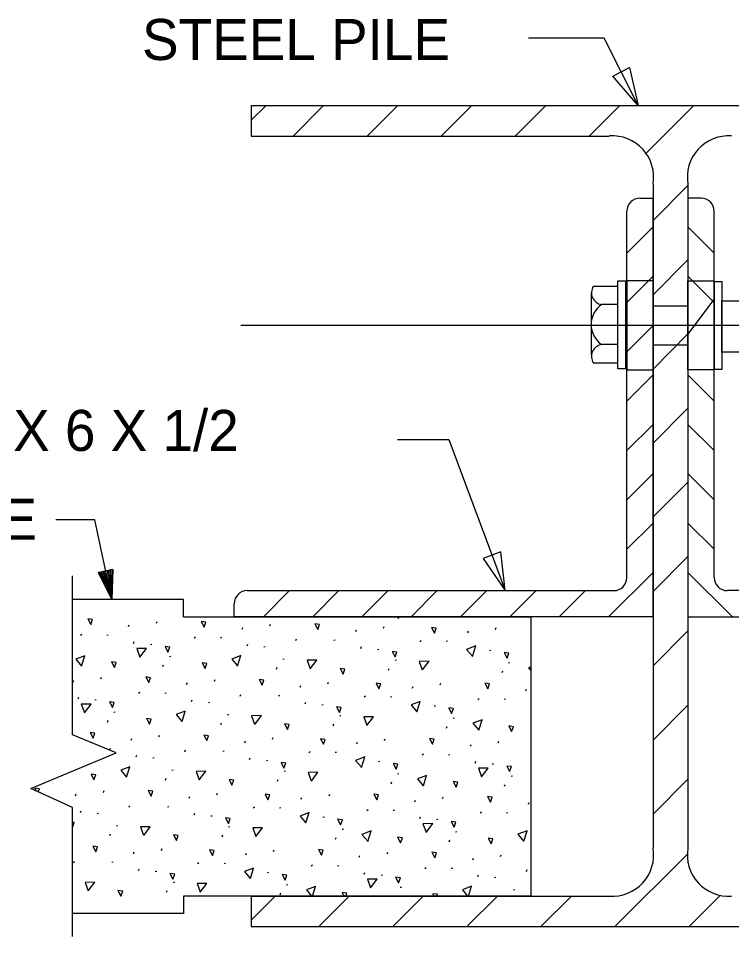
# Model space of a CAD drawing. Extents: x 0 to 71.1, y -3.6 to 56.6.
# Drawn here: x 5.1 to 9.44, y 5.33 to 10.92 of the extents above; entities that cross this region are included whole.
import ezdxf

# ---------------------------------------------------------------- set-up
doc = ezdxf.new("R2010")
doc.units = 0
for name, color, linetype in [('Arrowhead Terminators', 7, 'Continuous'), ('Dimension Lines', 7, 'Continuous'), ('Mis Center Lines', 7, 'Continuous'), ('Mis Object Lines', 7, 'Continuous'), ('Miscellaneous Lines', 7, 'Continuous'), ('Structural Steel Lines', 7, 'Continuous'), ('Sup Concrete Girder Lines', 7, 'Continuous'), ('Text', 7, 'Continuous')]:
    doc.layers.add(name, color=color, linetype=linetype)

msp = doc.modelspace()

# ---------------------------------------------------------------- linework, layer by layer
at = {"layer": 'Arrowhead Terminators'}
for points in [[(8.8752, 10.3935), (8.72, 10.5728), (8.8226, 10.6247)], [(8.0641, 7.4369), (8.0376, 7.6725), (7.9298, 7.6323)]]:
    msp.add_lwpolyline(points, close=True, dxfattribs=at)
msp.add_lwpolyline([(5.6294, 7.5571), (5.6376, 7.5589), (5.6663, 7.3835), (5.6464, 7.5608), (5.6554, 7.5627), (5.6663, 7.3835), (5.6639, 7.5645), (5.673, 7.5664), (5.6663, 7.3835), (5.5861, 7.5478), (5.5943, 7.5496), (5.6663, 7.3835), (5.6031, 7.5515), (5.6118, 7.5533), (5.6663, 7.3835), (5.6206, 7.5552), (5.673, 7.5664), (5.5861, 7.5478), (5.6663, 7.3835), (5.673, 7.5664)], dxfattribs=at)
at = {"layer": 'Dimension Lines'}
for p, q in [((7.4081, 8.3576), (7.7207, 8.3576)), ((7.7207, 8.3576), (8.0641, 7.4369)), ((5.4278, 6.558), (5.4278, 7.5271)), ((5.6935, 6.4482), (5.4278, 6.558)), ((5.1736, 6.2305), (5.6935, 6.4482)), ((5.4278, 6.1143), (5.1736, 6.2305)), ((5.4278, 5.3282), (5.4278, 6.1143))]:
    msp.add_line(p, q, dxfattribs=at)
for points in [[(8.8752, 10.3935), (8.6676, 10.8036), (8.2064, 10.8036)], [(5.6663, 7.3835), (5.5635, 7.8672), (5.3267, 7.8672)]]:
    msp.add_lwpolyline(points, dxfattribs=at)
at = {"layer": 'Mis Center Lines'}
msp.add_line((11.6219, 9.0529), (6.4525, 9.0529), dxfattribs=at)
at = {"layer": 'Mis Object Lines'}
for points in [[(6.1031, 7.2771), (6.1031, 7.3835), (5.4278, 7.3835)], [(6.1031, 5.5753), (6.1031, 5.469), (5.4278, 5.469)]]:
    msp.add_lwpolyline(points, dxfattribs=at)
at = {"layer": 'Miscellaneous Lines'}
msp.add_line((5.4278, 7.2771), (5.4278, 7.2771), dxfattribs=at)
at = {"layer": 'Structural Steel Lines'}
for p, q in [((6.5167, 10.3935), (11.6276, 10.3935)), ((6.5167, 10.3935), (6.5167, 10.2072)), ((6.5167, 10.3027), (6.6071, 10.3935)), ((6.7719, 10.2072), (6.9577, 10.3935)), ((7.2234, 10.2072), (7.4092, 10.3935)), ((7.6747, 10.2072), (7.8605, 10.3935)), ((8.1258, 10.2072), (8.3116, 10.3935)), ((8.5771, 10.2072), (8.7629, 10.3935)), ((8.9231, 10.102), (9.2142, 10.3935)), ((6.5167, 10.2072), (8.6991, 10.2072)), ((8.9657, 9.9143), (8.9657, 5.8682)), ((8.9657, 9.6921), (9.1786, 9.9056)), ((9.1783, 9.9143), (9.1783, 5.8682)), ((9.1786, 9.8984), (9.1786, 8.5923)), ((8.8859, 9.8287), (8.9657, 9.8287)), ((8.9657, 7.2771), (8.9657, 9.8287)), ((9.2583, 9.8287), (9.1786, 9.8287)), ((8.8062, 7.6652), (8.8062, 9.749)), ((9.3381, 7.6652), (9.3381, 9.749)), ((8.8062, 9.4941), (8.9657, 9.6538)), ((9.3381, 9.4941), (9.1786, 9.6538)), ((8.9657, 9.24), (9.1786, 9.4534)), ((8.8062, 9.193), (8.9657, 9.3527)), ((9.3381, 9.193), (9.1786, 9.3527)), ((8.7511, 9.1802), (8.6515, 9.1802)), ((9.1786, 8.9984), (9.3378, 9.2108)), ((8.8062, 8.8921), (8.9657, 9.0518)), ((9.1786, 9.0008), (8.9657, 8.7873)), ((8.7511, 8.9359), (8.6515, 8.9359)), ((8.8062, 8.5912), (8.9657, 8.7509)), ((9.3381, 8.5912), (9.1786, 8.7509)), ((9.1786, 8.5479), (8.9657, 8.3345)), ((8.8062, 8.2906), (8.9657, 8.4501)), ((9.3381, 8.2906), (9.1786, 8.4501)), ((8.8062, 7.99), (8.9657, 8.1497)), ((9.3381, 7.99), (9.1786, 8.1497)), ((9.1786, 8.0987), (8.9657, 7.8855)), ((8.8062, 7.6891), (8.9657, 7.8486)), ((9.3381, 7.6891), (9.1786, 7.8486)), ((8.8062, 7.5163), (8.8062, 7.6652)), ((8.9657, 7.2771), (8.9657, 7.6652)), ((8.9657, 7.4305), (9.1786, 7.644)), ((9.3381, 7.5163), (9.3381, 7.6652)), ((8.6948, 7.2771), (8.9657, 7.5477)), ((9.4495, 7.2771), (9.1786, 7.5477)), ((6.4925, 7.4369), (8.7259, 7.4369)), ((6.5908, 7.2771), (6.7501, 7.4369)), ((6.8912, 7.2771), (7.0504, 7.4369)), ((7.191, 7.2771), (7.3502, 7.4369)), ((7.4914, 7.2771), (7.6506, 7.4369)), ((7.792, 7.2771), (7.9517, 7.4369)), ((8.0931, 7.2771), (8.2526, 7.4369)), ((8.394, 7.2771), (8.5537, 7.4369)), ((11.6518, 7.4369), (9.4184, 7.4369)), ((6.4128, 7.2771), (6.4128, 7.3569)), ((8.9657, 7.2771), (6.4128, 7.2771)), ((9.1786, 7.2771), (11.7315, 7.2771)), ((8.9657, 6.9784), (9.1786, 7.1921)), ((8.9657, 6.5263), (9.1786, 6.7397)), ((8.9657, 6.074), (9.1786, 6.2873)), ((8.7336, 5.389), (9.1748, 5.831)), ((6.5167, 5.5753), (6.5167, 5.389)), ((6.5167, 5.5753), (8.6991, 5.5753)), ((6.5167, 5.4283), (6.6631, 5.5753)), ((6.9286, 5.389), (7.1145, 5.5753)), ((7.3794, 5.389), (7.5652, 5.5753)), ((7.831, 5.389), (8.0168, 5.5753)), ((8.282, 5.389), (8.4678, 5.5753)), ((9.1849, 5.389), (9.3752, 5.5798)), ((6.5167, 5.389), (11.6276, 5.389))]:
    msp.add_line(p, q, dxfattribs=at)
for points in [[(8.6012, 8.8251), (8.7511, 8.8251), (8.7511, 9.291), (8.6012, 9.291)], [(8.5882, 9.2493), (8.5882, 8.873)]]:
    msp.add_lwpolyline(points, dxfattribs=at)
for points in [[(8.7511, 9.3253), (8.798, 9.3253), (8.798, 8.789), (8.7511, 8.789)], [(8.9657, 9.3237), (8.8062, 9.3237), (8.8062, 8.782), (8.9657, 8.782)], [(9.1786, 9.3237), (9.3378, 9.3237), (9.3378, 8.782), (9.1786, 8.782)], [(9.3381, 9.321), (9.3848, 9.3208), (9.3848, 8.7844), (9.3378, 8.7844)], [(9.3843, 9.203), (9.4922, 9.2033), (9.4922, 8.8899), (9.3843, 8.8899)], [(8.9657, 9.1725), (9.1786, 9.1725), (9.1786, 8.9333), (8.9657, 8.9333)]]:
    msp.add_lwpolyline(points, close=True, dxfattribs=at)
for centre, radius, start, end in [((8.7185, 9.9574), 0.2506, 350.1307, 94.4168), ((9.4252, 9.9574), 0.2506, 85.5832, 189.8693), ((8.8859, 9.7489), 0.0798, 90, 180), ((9.2583, 9.7489), 0.0798, 0, 90), ((8.6633, 9.2522), 0.0731, 147.9342, 260.5247), ((8.7382, 9.0581), 0.1499, 125.4789, 234.5197), ((8.6633, 8.8639), 0.0731, 99.4739, 212.0644), ((8.7261, 7.5165), 0.0798, 270, 0), ((9.4182, 7.5165), 0.0798, 180, 270), ((6.4926, 7.3569), 0.0798, 90, 180), ((8.7185, 5.8253), 0.2506, 265.5832, 9.8693), ((9.4252, 5.8253), 0.2506, 170.1307, 274.4168)]:
    msp.add_arc(centre, radius, start, end, dxfattribs=at)
at = {"layer": 'Sup Concrete Girder Lines'}
for p, q in [((6.1031, 7.2771), (8.2202, 7.2771)), ((8.2202, 7.2771), (8.2202, 5.5753)), ((5.7695, 7.2172), (5.7736, 7.2279)), ((5.9388, 7.2377), (5.9429, 7.2483)), ((6.6307, 7.2225), (6.6348, 7.2332)), ((5.4843, 7.1693), (5.4761, 7.1627)), ((5.6454, 7.165), (5.6372, 7.1634)), ((6.4615, 7.2021), (6.4656, 7.2127)), ((7.1534, 7.1869), (7.1575, 7.1975)), ((7.3227, 7.2073), (7.3268, 7.218)), ((7.8369, 7.1802), (7.841, 7.1908)), ((8.0062, 7.2006), (8.0103, 7.2112)), ((5.7999, 7.1152), (5.804, 7.1258)), ((5.9099, 7.1088), (5.9018, 7.1072)), ((6.1762, 7.1541), (6.168, 7.1475)), ((6.3373, 7.1498), (6.3291, 7.1482)), ((6.4918, 7.1), (6.4959, 7.1106)), ((6.7885, 7.1318), (6.7926, 7.1424)), ((7.0292, 7.1347), (7.021, 7.1331)), ((7.5517, 7.1322), (7.5435, 7.1256)), ((7.7128, 7.128), (7.7046, 7.1263)), ((6.6019, 7.0937), (6.5937, 7.092)), ((7.1837, 7.0848), (7.1879, 7.0955)), ((7.2939, 7.0785), (7.2857, 7.0769)), ((7.9773, 7.0718), (7.9692, 7.0702)), ((6.0261, 7.0343), (6.018, 7.0326)), ((6.7181, 7.0191), (6.7099, 7.0174)), ((7.4016, 7.0123), (7.3934, 7.0107)), ((8.0935, 6.9972), (8.0854, 6.9955)), ((5.9785, 6.9742), (5.9826, 6.9848)), ((6.6704, 6.959), (6.6745, 6.9696)), ((7.354, 6.9522), (7.358, 6.9629)), ((8.0459, 6.9371), (8.0499, 6.9477)), ((5.4311, 6.8788), (5.4352, 6.8895)), ((5.6004, 6.8993), (5.6045, 6.9099)), ((6.2923, 6.8841), (6.2964, 6.8948)), ((6.1231, 6.8637), (6.1272, 6.8743)), ((6.8151, 6.8485), (6.8191, 6.8592)), ((6.9843, 6.869), (6.9884, 6.8796)), ((7.4985, 6.8418), (7.5027, 6.8524)), ((7.6678, 6.8622), (7.6719, 6.8729)), ((8.1905, 6.8266), (8.1946, 6.8372)), ((5.4615, 6.7768), (5.4656, 6.7874)), ((5.8378, 6.8157), (5.8296, 6.8092)), ((5.9989, 6.8115), (5.9907, 6.8098)), ((6.1534, 6.7616), (6.1575, 6.7722)), ((6.4501, 6.7934), (6.4542, 6.804)), ((6.6908, 6.7963), (6.6827, 6.7947)), ((7.2133, 6.7938), (7.2051, 6.7872)), ((7.3744, 6.7896), (7.3662, 6.7879)), ((7.9052, 6.7786), (7.897, 6.7721)), ((8.0663, 6.7744), (8.0581, 6.7728)), ((5.5716, 6.7705), (5.5634, 6.7688)), ((6.2635, 6.7553), (6.2553, 6.7536)), ((6.8454, 6.7465), (6.8495, 6.7571)), ((6.9555, 6.7402), (6.9473, 6.7385)), ((7.639, 6.7334), (7.6308, 6.7318)), ((5.6878, 6.6959), (5.6796, 6.6942)), ((6.3797, 6.6807), (6.3715, 6.6791)), ((7.0632, 6.674), (7.0551, 6.6723)), ((5.6401, 6.6358), (5.6442, 6.6464)), ((6.332, 6.6206), (6.3361, 6.6312)), ((7.0156, 6.6138), (7.0196, 6.6245)), ((7.7075, 6.5987), (7.7116, 6.6093)), ((7.7552, 6.6588), (7.747, 6.6571)), ((5.954, 6.5457), (5.958, 6.5564)), ((5.7847, 6.5253), (5.7888, 6.5359)), ((6.4767, 6.5102), (6.4807, 6.5208)), ((6.6459, 6.5306), (6.6499, 6.5412)), ((7.1602, 6.5034), (7.1643, 6.514)), ((7.3294, 6.5238), (7.3335, 6.5345)), ((7.8521, 6.4882), (7.8562, 6.4988)), ((8.0214, 6.5086), (8.0254, 6.5193)), ((5.6605, 6.4731), (5.6523, 6.4715)), ((6.1117, 6.455), (6.1158, 6.4656)), ((6.3524, 6.4579), (6.3443, 6.4563)), ((6.8749, 6.4554), (6.8667, 6.4488)), ((7.036, 6.4512), (7.0278, 6.4495)), ((7.5668, 6.4402), (7.5586, 6.4337)), ((7.7279, 6.436), (7.7197, 6.4344)), ((5.8151, 6.4232), (5.8191, 6.4338)), ((5.9251, 6.4169), (5.9169, 6.4153)), ((6.507, 6.4081), (6.5111, 6.4187)), ((6.617, 6.4017), (6.6089, 6.4001)), ((7.3006, 6.395), (7.2924, 6.3934)), ((7.8824, 6.3861), (7.8865, 6.3968)), ((7.9925, 6.3798), (7.9843, 6.3782)), ((6.0413, 6.3423), (6.0331, 6.3407)), ((6.7248, 6.3356), (6.7167, 6.334)), ((5.9936, 6.2822), (5.9977, 6.2929)), ((6.6771, 6.2755), (6.6812, 6.2861)), ((7.3691, 6.2603), (7.3732, 6.2709)), ((7.4168, 6.3204), (7.4086, 6.3187)), ((8.1087, 6.3053), (8.1006, 6.3036)), ((5.6156, 6.2073), (5.6196, 6.218)), ((8.061, 6.2452), (8.0651, 6.2558)), ((5.4463, 6.1869), (5.4504, 6.1975)), ((6.1383, 6.1718), (6.1423, 6.1824)), ((6.3075, 6.1922), (6.3116, 6.2029)), ((6.8218, 6.165), (6.8258, 6.1756)), ((6.991, 6.1855), (6.9951, 6.1961)), ((7.5137, 6.1498), (7.5178, 6.1605)), ((7.683, 6.1703), (7.687, 6.1809)), ((5.7733, 6.1166), (5.7774, 6.1272)), ((6.0141, 6.1195), (6.0059, 6.1179)), ((6.5365, 6.117), (6.5283, 6.1105)), ((6.6976, 6.1128), (6.6894, 6.1111)), ((7.2284, 6.1018), (7.2203, 6.0953)), ((8.2057, 6.1347), (8.2097, 6.1453)), ((5.4767, 6.0848), (5.4807, 6.0955)), ((5.5867, 6.0785), (5.5785, 6.0769)), ((6.1686, 6.0696), (6.1727, 6.0803)), ((6.2786, 6.0633), (6.2705, 6.0617)), ((6.9622, 6.0566), (6.954, 6.0549)), ((7.3895, 6.0976), (7.3814, 6.096)), ((7.5441, 6.0478), (7.5481, 6.0584)), ((7.9204, 6.0867), (7.9122, 6.0802)), ((8.0815, 6.0824), (8.0733, 6.0808)), ((5.7029, 6.0039), (5.6947, 6.0023)), ((6.3865, 5.9972), (6.3783, 5.9956)), ((7.6541, 6.0415), (7.6459, 6.0398)), ((5.6553, 5.9438), (5.6593, 5.9545)), ((6.3387, 5.9371), (6.3429, 5.9478)), ((7.0307, 5.9219), (7.0348, 5.9325)), ((7.0784, 5.982), (7.0702, 5.9804)), ((7.7704, 5.9669), (7.7622, 5.9652)), ((7.7227, 5.9068), (7.7267, 5.9174)), ((5.7999, 5.8334), (5.804, 5.844)), ((5.9691, 5.8538), (5.9732, 5.8644)), ((6.4834, 5.8266), (6.4874, 5.8372)), ((6.6527, 5.8471), (6.6567, 5.8577)), ((7.1754, 5.8115), (7.1794, 5.8221)), ((7.3446, 5.8319), (7.3486, 5.8425)), ((8.0365, 5.8167), (8.0406, 5.8274)), ((5.4349, 5.7782), (5.4391, 5.7888)), ((5.6757, 5.7811), (5.6675, 5.7795)), ((6.1981, 5.7786), (6.1899, 5.7721)), ((6.3592, 5.7744), (6.351, 5.7728)), ((7.8673, 5.7963), (7.8714, 5.8069)), ((5.8302, 5.7312), (5.8343, 5.7419)), ((5.9403, 5.7249), (5.9321, 5.7233)), ((6.6238, 5.7182), (6.6156, 5.7166)), ((6.8901, 5.7634), (6.8819, 5.7569)), ((7.0511, 5.7592), (7.043, 5.7576)), ((7.2057, 5.7094), (7.2097, 5.72)), ((7.582, 5.7483), (7.5738, 5.7418)), ((7.7431, 5.7441), (7.7349, 5.7424)), ((8.1943, 5.726), (8.1984, 5.7366)), ((6.0481, 5.6588), (6.0399, 5.6571)), ((7.3157, 5.7031), (7.3076, 5.7014)), ((7.8976, 5.6942), (7.9017, 5.7048)), ((8.0077, 5.6879), (7.9995, 5.6862)), ((6.0004, 5.5987), (6.0045, 5.6094)), ((6.74, 5.6436), (6.7318, 5.642)), ((7.4319, 5.6284), (7.4238, 5.6268)), ((8.1239, 5.6133), (8.1157, 5.6117)), ((8.2202, 5.5753), (6.1031, 5.5753)), ((6.6923, 5.5835), (6.6964, 5.5942)), ((7.3869, 5.5753), (7.3883, 5.579))]:
    msp.add_line(p, q, dxfattribs=at)
for points in [[(7.4091, 7.2771), (7.4145, 7.2668)], [(7.4145, 7.2668), (7.4181, 7.2771)], [(5.5382, 7.2296), (5.5489, 7.2598), (5.5203, 7.264), (5.5382, 7.2296)], [(6.2302, 7.2145), (6.2408, 7.2447), (6.2122, 7.2488), (6.2302, 7.2145)], [(6.9221, 7.1993), (6.9328, 7.2295), (6.9042, 7.2336), (6.9221, 7.1993)], [(7.6337, 7.177), (7.6443, 7.2072), (7.6157, 7.2113), (7.6337, 7.177)], [(5.8384, 7.031), (5.8786, 7.0842), (5.8191, 7.0832), (5.8379, 7.032)], [(6.0091, 7.0627), (6.0197, 7.093), (5.9911, 7.0971), (6.0091, 7.0627)], [(7.393, 7.0324), (7.4036, 7.0627), (7.375, 7.0667), (7.393, 7.0324)], [(7.8653, 7.0359), (7.8849, 7.0997), (7.8293, 7.0785), (7.8644, 7.0368)], [(8.0765, 7.0256), (8.0871, 7.0559), (8.0585, 7.06), (8.0765, 7.0256)], [(5.4831, 6.9763), (5.5027, 7.04), (5.4471, 7.0188), (5.4823, 6.9771)], [(5.6829, 6.9681), (5.6935, 6.9983), (5.6649, 7.0024), (5.6829, 6.9681)], [(6.235, 6.9615), (6.2456, 6.9918), (6.217, 6.9959), (6.235, 6.9615)], [(6.4337, 6.9768), (6.4533, 7.0406), (6.3977, 7.0193), (6.4329, 6.9777)], [(6.8764, 6.96), (6.9166, 7.0132), (6.8571, 7.0122), (6.8758, 6.961)], [(7.5598, 6.9532), (7.6001, 7.0065), (7.5406, 7.0055), (7.5594, 6.9543)], [(7.0761, 6.9284), (7.0867, 6.9586), (7.0581, 6.9628), (7.0761, 6.9284)], [(8.2202, 6.9718), (8.2065, 6.9666), (8.2202, 6.9503)], [(5.8918, 6.8761), (5.9024, 6.9063), (5.8738, 6.9104), (5.8918, 6.8761)], [(6.5837, 6.8609), (6.5944, 6.8911), (6.5658, 6.8953), (6.5837, 6.8609)], [(7.2953, 6.8386), (7.3059, 6.8688), (7.2773, 6.8729), (7.2953, 6.8386)], [(7.9592, 6.839), (7.9698, 6.8692), (7.9412, 6.8733), (7.9592, 6.839)], [(5.5, 6.6926), (5.5402, 6.7458), (5.4807, 6.7448), (5.4995, 6.6936)], [(5.6707, 6.7243), (5.6814, 6.7546), (5.6527, 6.7587), (5.6707, 6.7243)], [(7.0546, 6.694), (7.0652, 6.7243), (7.0366, 6.7283), (7.0546, 6.694)], [(7.5269, 6.6975), (7.5465, 6.7613), (7.4909, 6.7401), (7.526, 6.6984)], [(7.7381, 6.6872), (7.7487, 6.7175), (7.7201, 6.7216), (7.7381, 6.6872)], [(6.0953, 6.6384), (6.1149, 6.7022), (6.0593, 6.6809), (6.0945, 6.6393)], [(6.538, 6.6216), (6.5782, 6.6748), (6.5187, 6.6738), (6.5374, 6.6227)], [(7.2215, 6.6148), (7.2617, 6.6681), (7.2022, 6.6671), (7.221, 6.6159)], [(5.8966, 6.6231), (5.9072, 6.6534), (5.8786, 6.6574), (5.8966, 6.6231)], [(6.7377, 6.59), (6.7483, 6.6203), (6.7197, 6.6244), (6.7377, 6.59)], [(7.9041, 6.5857), (7.9236, 6.6494), (7.8681, 6.6282), (7.9032, 6.5865)], [(8.1039, 6.5774), (8.1145, 6.6077), (8.0859, 6.6118), (8.1039, 6.5774)], [(5.5534, 6.5377), (5.5641, 6.5679), (5.5354, 6.572), (5.5534, 6.5377)], [(6.2454, 6.5225), (6.256, 6.5528), (6.2274, 6.5569), (6.2454, 6.5225)], [(6.9569, 6.5002), (6.9676, 6.5305), (6.939, 6.5345), (6.9569, 6.5002)], [(7.6208, 6.5006), (7.6315, 6.5308), (7.6029, 6.5349), (7.6208, 6.5006)], [(6.7162, 6.3556), (6.7268, 6.3859), (6.6982, 6.3899), (6.7162, 6.3556)], [(7.1885, 6.3592), (7.2081, 6.423), (7.1525, 6.4017), (7.1877, 6.36)], [(7.3997, 6.3488), (7.4104, 6.3791), (7.3817, 6.3832), (7.3997, 6.3488)], [(5.7569, 6.3), (5.7765, 6.3638), (5.7209, 6.3425), (5.7561, 6.3009)], [(6.1996, 6.2832), (6.2398, 6.3364), (6.1803, 6.3355), (6.1991, 6.2843)], [(6.8831, 6.2765), (6.9233, 6.3297), (6.8638, 6.3287), (6.8826, 6.2775)], [(7.9209, 6.302), (7.9612, 6.3552), (7.9017, 6.3542), (7.9205, 6.303)], [(8.0917, 6.3337), (8.1023, 6.364), (8.0737, 6.368), (8.0917, 6.3337)], [(5.5582, 6.2847), (5.5689, 6.315), (5.5403, 6.3191), (5.5582, 6.2847)], [(6.3993, 6.2517), (6.4099, 6.2819), (6.3814, 6.286), (6.3993, 6.2517)], [(7.5657, 6.2473), (7.5853, 6.311), (7.5297, 6.2898), (7.5648, 6.2481)], [(7.7655, 6.2391), (7.7761, 6.2693), (7.7475, 6.2734), (7.7655, 6.2391)], [(5.2187, 6.2098), (5.2257, 6.2295), (5.197, 6.2336), (5.2066, 6.2154)], [(5.907, 6.1841), (5.9176, 6.2144), (5.889, 6.2184), (5.907, 6.1841)], [(6.6185, 6.1618), (6.6292, 6.1921), (6.6006, 6.1961), (6.6185, 6.1618)], [(7.2824, 6.1622), (7.2931, 6.1924), (7.2645, 6.1966), (7.2824, 6.1622)], [(7.9744, 6.147), (7.985, 6.1773), (7.9564, 6.1814), (7.9744, 6.147)], [(6.3778, 6.0172), (6.3884, 6.0475), (6.3598, 6.0516), (6.3778, 6.0172)], [(6.8501, 6.0208), (6.8697, 6.0846), (6.8141, 6.0633), (6.8493, 6.0216)], [(7.0614, 6.0105), (7.072, 6.0407), (7.0433, 6.0448), (7.0614, 6.0105)], [(5.4278, 5.9917), (5.4381, 6.0254), (5.4278, 6.0215)], [(5.8612, 5.9448), (5.9014, 5.998), (5.8419, 5.9971), (5.8607, 5.9459)], [(6.5447, 5.9381), (6.5849, 5.9913), (6.5254, 5.9903), (6.5442, 5.9391)], [(7.5826, 5.9636), (7.6228, 6.0168), (7.5633, 6.0158), (7.5821, 5.9646)], [(7.7533, 5.9953), (7.7639, 6.0256), (7.7353, 6.0296), (7.7533, 5.9953)], [(6.0609, 5.9133), (6.0716, 5.9435), (6.043, 5.9476), (6.0609, 5.9133)], [(7.2273, 5.9089), (7.2469, 5.9727), (7.1913, 5.9514), (7.2265, 5.9097)], [(7.4271, 5.9007), (7.4377, 5.9309), (7.4091, 5.935), (7.4271, 5.9007)], [(8.1779, 5.9094), (8.1975, 5.9732), (8.1419, 5.9519), (8.177, 5.9102)], [(5.5686, 5.8457), (5.5792, 5.876), (5.5506, 5.88), (5.5686, 5.8457)], [(7.9792, 5.8941), (7.9898, 5.9244), (7.9612, 5.9284), (7.9792, 5.8941)], [(6.2802, 5.8234), (6.2908, 5.8537), (6.2622, 5.8578), (6.2802, 5.8234)], [(6.9441, 5.8238), (6.9547, 5.8541), (6.9261, 5.8582), (6.9441, 5.8238)], [(7.636, 5.8086), (7.6466, 5.8389), (7.618, 5.843), (7.636, 5.8086)], [(6.0394, 5.6788), (6.0501, 5.7091), (6.0215, 5.7132), (6.0394, 5.6788)], [(6.5117, 5.6824), (6.5313, 5.7462), (6.4757, 5.7249), (6.5109, 5.6832)], [(5.5228, 5.6065), (5.563, 5.6596), (5.5035, 5.6587), (5.5223, 5.6075)], [(6.2063, 5.5997), (6.2466, 5.6529), (6.187, 5.6519), (6.2058, 5.6007)], [(6.723, 5.6721), (6.7336, 5.7023), (6.7049, 5.7065), (6.723, 5.6721)], [(7.2442, 5.6252), (7.2844, 5.6784), (7.2249, 5.6774), (7.2436, 5.6262)], [(7.4149, 5.6569), (7.4255, 5.6872), (7.3969, 5.6912), (7.4149, 5.6569)], [(5.7227, 5.5753), (5.7332, 5.6051), (5.7046, 5.6092), (5.7223, 5.5753)], [(6.8904, 5.5753), (6.9085, 5.6343), (6.8529, 5.613), (6.8847, 5.5753)], [(7.0933, 5.5753), (7.0993, 5.5925), (7.0707, 5.5967), (7.0819, 5.5753)], [(7.8408, 5.5753), (7.8591, 5.6348), (7.8035, 5.6135), (7.8357, 5.5753)], [(7.6477, 5.5753), (7.6514, 5.586), (7.6228, 5.59), (7.6305, 5.5753)]]:
    msp.add_lwpolyline(points, dxfattribs=at)

# ---------------------------------------------------------------- texts
at = {"layer": 'Text'}
for s, height, p in [('STEEL PILE', 0.25005, (5.8509, 10.6703)), ('L 6 X 6 X 1/2', 0.25, (4.5077, 8.2881)), ('CONCRETE', 0.25, (3.3353, 7.7466))]:
    msp.add_text(s, height=height, dxfattribs=at).set_placement(p)

doc.saveas('drawing.dxf')
